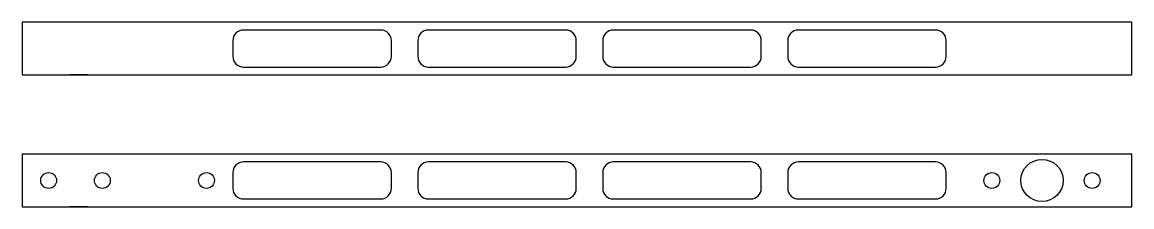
# Model space of a CAD drawing. Header units: inches. Extents: x 0 to 210, y -5 to 30.
import ezdxf

# ---------------------------------------------------------------- set-up
doc = ezdxf.new("R2010")
doc.units = ezdxf.units.IN
doc.header["$MEASUREMENT"] = 0

msp = doc.modelspace()

# ---------------------------------------------------------------- linework, layer by layer
for p, q in [((210, 30), (0, 30)), ((0, 30), (0, 20)), ((210, 20), (210, 30)), ((0, 20), (210, 20)), ((210, 5), (0, 5)), ((0, 5), (0, -5)), ((210, -5), (210, 5)), ((0, -5), (210, -5))]:
    msp.add_line(p, q)
for points in [[(41.87, 21.5), (67.87, 21.5, 0.414214), (69.87, 23.5), (69.87, 26.5, 0.414214), (67.87, 28.5), (41.87, 28.5, 0.414214), (39.87, 26.5), (39.87, 23.5, 0.414214)], [(76.87, 21.5), (102.87, 21.5, 0.414214), (104.87, 23.5), (104.87, 26.5, 0.414214), (102.87, 28.5), (76.87, 28.5, 0.414214), (74.87, 26.5), (74.87, 23.5, 0.414214)], [(111.87, 21.5), (137.87, 21.5, 0.414214), (139.87, 23.5), (139.87, 26.5, 0.414214), (137.87, 28.5), (111.87, 28.5, 0.414214), (109.87, 26.5), (109.87, 23.5, 0.414214)], [(146.87, 21.5), (172.87, 21.5, 0.414214), (174.87, 23.5), (174.87, 26.5, 0.414214), (172.87, 28.5), (146.87, 28.5, 0.414214), (144.87, 26.5), (144.87, 23.5, 0.414214)], [(41.87, -3.5), (67.87, -3.5, 0.414214), (69.87, -1.5), (69.87, 1.5, 0.414214), (67.87, 3.5), (41.87, 3.5, 0.414214), (39.87, 1.5), (39.87, -1.5, 0.414214)], [(76.87, -3.5), (102.87, -3.5, 0.414214), (104.87, -1.5), (104.87, 1.5, 0.414214), (102.87, 3.5), (76.87, 3.5, 0.414214), (74.87, 1.5), (74.87, -1.5, 0.414214)], [(111.87, -3.5), (137.87, -3.5, 0.414214), (139.87, -1.5), (139.87, 1.5, 0.414214), (137.87, 3.5), (111.87, 3.5, 0.414214), (109.87, 1.5), (109.87, -1.5, 0.414214)], [(146.87, -3.5), (172.87, -3.5, 0.414214), (174.87, -1.5), (174.87, 1.5, 0.414214), (172.87, 3.5), (146.87, 3.5, 0.414214), (144.87, 1.5), (144.87, -1.5, 0.414214)]]:
    msp.add_lwpolyline(points, format="xyb", close=True)
for points in [[(9, 20), (12.5, 20), (12.5, 20), (9, 20)], [(9, -5), (12.5, -5), (12.5, -5), (9, -5)]]:
    msp.add_lwpolyline(points, close=True)
for centre, radius in [((193, 0), 4), ((5, 0), 1.5), ((15.18, 0), 1.5), ((34.87, 0), 1.5), ((183.5, 0), 1.5), ((202.5, 0), 1.5)]:
    msp.add_circle(centre, radius)

doc.saveas('drawing.dxf')
